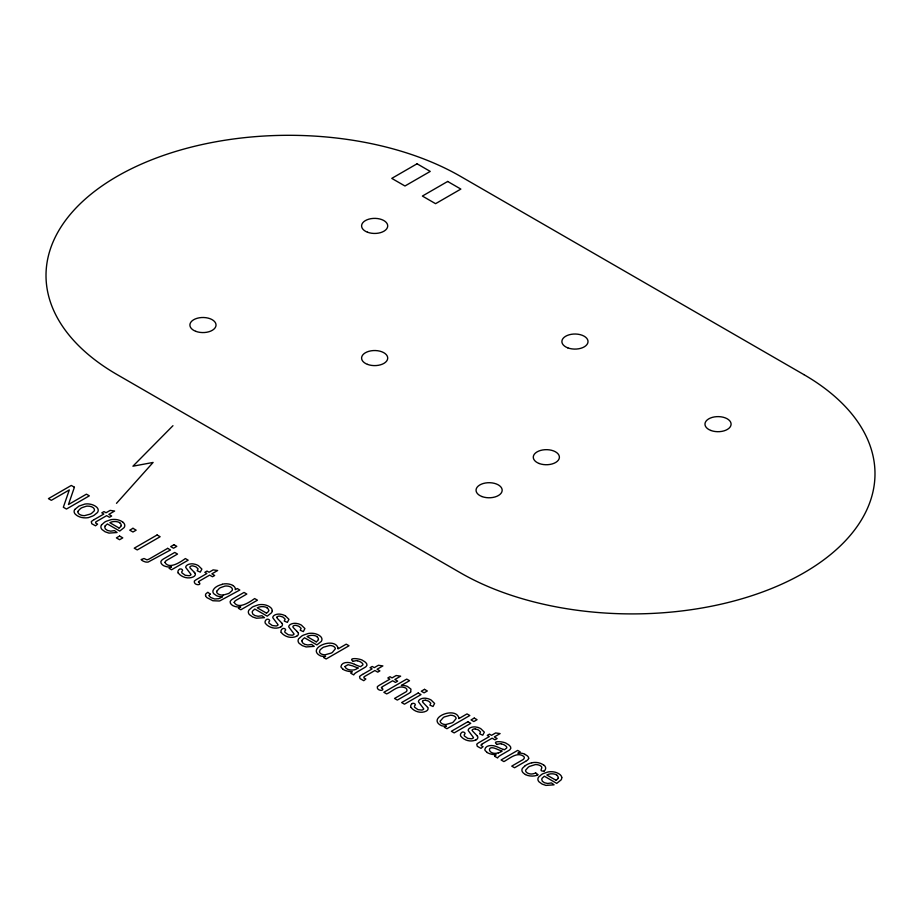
<?xml version="1.0" encoding="UTF-8"?>
<svg xmlns="http://www.w3.org/2000/svg" width="921" height="921" viewBox="0 0 921 921"><rect width="100%" height="100%" fill="white"/><g stroke="black" fill="none" stroke-linecap="round" stroke-linejoin="round"><path stroke-width="1.38" d="M121.158 525.603L121.192 525.396A6.136 3.546 0 0 0 119.811 522.967M268.61 610.738L268.633 610.519A6.136 3.546 0 0 0 267.263 608.102L267.009 607.941M318.344 639.45L318.367 639.232A6.136 3.546 0 0 0 316.997 636.814L316.743 636.653M558.161 777.911L558.184 777.692A6.136 3.546 0 0 0 556.814 775.275L556.56 775.114M216.665 591.351L219.359 588.323A20.746 11.985 0 0 1 220.499 587.656L224.885 586.113A6.136 3.546 0 0 1 225.956 586.009L226.647 585.998A5.929 3.419 0 0 1 232.391 589.532L232.368 589.739A6.378 3.684 0 0 1 232.092 590.58L229.502 592.951A19.859 11.466 0 0 1 228.339 593.596L223.147 595.104M101.529 524.912L104.557 522.219A21.425 12.364 0 0 1 106.088 521.355L110.923 519.697A10.108 5.837 0 0 1 113.133 519.444A10.591 6.113 0 0 1 114.239 519.421A9.958 5.756 0 0 1 119.339 520.273L120.709 520.849A13.642 7.875 0 0 1 121.986 521.551L123.023 522.311M105.27 525.799L107.366 523.934L119.73 531.072L124.082 527.618A10.039 5.791 0 0 0 124.761 525.753A10.43 6.021 0 0 0 124.738 525.131A9.797 5.653 0 0 0 123.034 522.311M410.651 691.959L410.95 689.115L407.393 686.421A8.715 5.031 0 0 0 402.868 685.443L401.326 685.443L409.534 680.711L406.725 679.088L383.85 692.293L386.659 693.916C391.886 691.809 397.699 685.12 404.192 687.457C407.105 687.768 408.36 691.418 405.033 692.408L394.533 698.463L397.342 700.087L407.842 694.02A16.175 9.337 0 0 0 410.708 691.982M116.495 503.338L153.105 462.446L132.923 466.199L172.952 425.698M411.618 704.047C412.827 702.067 417.098 704.22 414.588 705.889A4.697 2.717 0 0 0 414.692 707.293L418.019 709.665L421.818 710.079A3.039 1.75 0 0 0 422.474 709.907A3.143 1.807 0 0 0 423.269 709.504L423.441 709.354A2.268 1.312 0 0 0 423.752 708.859L418.491 701.848A5.457 3.154 0 0 1 418.548 701.123A5.883 3.396 0 0 1 419.677 699.615A6.194 3.58 0 0 1 422.428 698.417A6.47 3.742 0 0 1 425.744 698.245L427.632 698.602A12.215 7.046 0 0 1 428.346 698.809A12.077 6.977 0 0 1 431.109 700.018L434.597 703.437L433.031 706.488L429.911 705.129L430.798 703.23L429.002 701.468A13.331 7.69 0 0 0 428.069 700.973L425.606 700.236M525.246 765.604L522.403 768.333A9.59 5.538 0 0 0 523.105 772.777L524.36 773.813A13.631 7.875 0 0 0 525.5 774.503M525.626 761.345L514.551 767.757L511.742 766.134L521.816 760.309C523.439 759.721 525.603 757.603 523.427 756.187C516.946 751.501 509.094 758.904 503.891 761.598L501.082 759.975L517.648 750.408L520.181 751.87L517.821 753.228L520.031 753.125A8.001 4.617 0 0 1 523.565 753.7L524.947 754.241M94.322 519.536L103.854 514.033L101.794 512.847L103.981 511.581L106.042 512.767L110.14 510.395L114.618 511.04L108.839 514.379L111.66 516.013L109.472 517.28L106.652 515.645L96.958 521.24A12.077 6.977 0 0 0 95.703 522.034L95.634 523.013L97.603 524.13L95.519 525.799L91.801 523.761L91.294 521.735A2.798 1.612 0 0 1 91.49 521.47L92.135 520.918A28.931 16.705 0 0 1 94.333 519.548M362.575 674.414L372.107 668.911L370.046 667.713L372.234 666.459L374.294 667.644L378.404 665.273L382.883 665.918L377.092 669.256L379.913 670.891L377.725 672.146L374.905 670.523L365.211 676.118A12.077 6.977 0 0 0 363.956 676.912L363.887 677.891L365.856 679.007L363.783 680.677L360.053 678.639L359.547 676.601A2.798 1.612 0 0 1 359.743 676.348L360.387 675.795A28.931 16.705 0 0 1 362.586 674.414M482.431 743.788L492.125 738.193L494.945 739.828L497.133 738.561L494.312 736.938L500.103 733.588L495.625 732.955L491.515 735.326L489.454 734.129L487.267 735.395L489.327 736.581L479.795 742.084A28.931 16.705 0 0 0 477.596 743.466L476.963 744.03A2.798 1.612 0 0 0 476.767 744.283L477.274 746.309L481.004 748.347L483.076 746.678L481.107 745.561L481.199 744.605A12.077 6.977 0 0 1 482.454 743.8M501.174 751.617L502.21 751.029L501.346 750.799A36.99 21.356 0 0 1 496.592 748.969C485.816 744.041 487.992 755.6 497.916 752.975A4.501 2.602 0 0 0 498.273 752.894M280.56 627.04C275.494 629.561 268.656 627.662 265.294 623.252A7.967 4.593 0 0 1 265.996 619.96C267.113 617.922 271.442 620.144 268.92 621.79A4.697 2.717 0 0 0 269.036 623.195L272.351 625.566L276.15 625.981A3.039 1.75 0 0 0 276.807 625.808A3.143 1.807 0 0 0 277.601 625.405L277.774 625.255A2.268 1.312 0 0 0 278.084 624.76L272.823 617.749A5.457 3.154 0 0 1 272.881 617.024A5.883 3.396 0 0 1 274.009 615.516A6.194 3.58 0 0 1 276.772 614.319A6.47 3.742 0 0 1 280.076 614.146L281.964 614.503A12.215 7.046 0 0 1 282.678 614.71A12.077 6.977 0 0 1 285.441 615.919M296.539 636.261C291.473 638.794 284.635 636.883 281.273 632.485M475.961 739.851C470.896 742.384 464.057 740.472 460.684 736.075A7.967 4.593 0 0 1 461.398 732.771C462.503 730.733 466.843 732.955 464.322 734.601A4.697 2.717 0 0 0 464.426 736.006L467.753 738.377L471.552 738.792A3.039 1.75 0 0 0 472.208 738.619A3.143 1.807 0 0 0 472.991 738.216L473.175 738.066A2.268 1.312 0 0 0 473.486 737.571L468.225 730.56A5.457 3.154 0 0 1 468.282 729.835A5.883 3.396 0 0 1 469.411 728.327A6.194 3.58 0 0 1 472.162 727.13A6.47 3.742 0 0 1 475.478 726.957L477.366 727.314A12.215 7.046 0 0 1 478.08 727.521M536.897 775.252L538.14 774.78L535.734 772.984M329.683 645.494L323.743 647.129A22.069 12.744 0 0 0 322.534 647.797L320.094 649.812L319.495 651.711A5.607 3.235 0 0 0 321.072 653.852A5.687 3.281 0 0 0 325.055 654.796L331.238 653.081A22.369 12.917 0 0 0 332.423 652.379L335.336 648.81A5.687 3.281 0 0 0 329.683 645.46M475.34 728.948L477.803 729.685A13.331 7.69 0 0 1 478.736 730.18L480.532 731.942L479.645 733.841L482.765 735.2L484.331 732.149L480.843 728.73A12.077 6.977 0 0 0 478.091 727.509M357.452 660.783L359.455 661.405A12.825 7.403 0 0 1 360.917 662.176A11.156 6.435 0 0 1 361.596 662.636L362.275 663.235A4.996 2.89 0 0 1 362.92 664.421A2.728 1.577 0 0 1 362.782 664.974L360.537 666.689L359.351 666.32A49.918 28.827 0 0 1 354.585 664.34M501.323 743.857L503.327 744.467A12.825 7.403 0 0 1 504.789 745.239A11.156 6.435 0 0 1 505.468 745.699L506.159 746.298A4.996 2.89 0 0 1 506.792 747.484A2.728 1.577 0 0 1 506.654 748.036L504.409 749.752L503.223 749.383M543.874 771.165C537.45 771.234 544.53 767.677 540.466 765.823A7.621 4.398 0 0 0 539.752 765.432A6.24 3.603 0 0 0 535.32 764.591L529.598 766.387A22.645 13.078 0 0 0 528.401 767.101L525.615 770.163A6.044 3.488 0 0 0 526.939 772.661A5.952 3.442 0 0 0 531.21 774.02A7.575 4.375 0 0 0 535.654 772.926M354.562 664.352L353.273 663.788A20.55 11.869 0 0 0 351.638 663.155C348.092 661.911 341.576 661.946 340.943 666.597A6.459 3.73 0 0 0 341.38 667.61L343.13 669.199M119.085 528.032L109.829 522.691A7.034 4.064 0 0 1 119.811 522.679M266.537 613.156L257.281 607.814A7.034 4.064 0 0 1 267.263 607.802M316.26 641.868L307.015 636.526A7.034 4.064 0 0 1 316.985 636.515M556.088 780.329L546.832 774.987A7.034 4.064 0 0 1 556.814 774.975M494.681 756.291L497.616 757.983A8.68 5.008 0 0 1 499.147 756.222L499.976 755.681A55.03 31.775 0 0 1 500.828 755.139L508.277 750.788A18.455 10.649 0 0 0 509.889 749.729C512.64 747.449 508.829 744.582 506.723 743.684C504.754 741.509 490.789 740.288 497.052 744.41M285.441 615.919L288.929 619.338L287.364 622.389L284.244 621.019L285.13 619.131L283.334 617.369A13.331 7.69 0 0 0 282.402 616.874L279.938 616.137A2.567 1.485 0 0 0 276.818 617.277M232.783 585.514L233.761 586.17A8.162 4.709 0 0 1 235.269 588.484L235.246 589.67L237.238 588.519L239.828 590.016L219.854 600.849A6.539 3.776 0 0 1 219.233 600.999L212.878 600.745L206.926 597.625A9.463 5.468 0 0 1 205.567 595.611M487.002 752.261L485.252 750.673A6.459 3.73 0 0 1 484.803 749.659C485.448 745.02 491.964 744.974 495.51 746.229A20.55 11.869 0 0 1 497.133 746.862L498.434 747.426A49.918 28.827 0 0 0 503.2 749.406M543.425 764.914L543.137 764.718A13.953 8.047 0 0 0 542.227 764.177A11.513 6.643 0 0 0 537.542 762.611A8.968 5.181 0 0 0 531.808 762.807M353.18 661.347C346.929 657.122 361.147 658.503 363.116 660.76C365.165 661.658 368.734 664.49 365.994 666.654A18.455 10.649 0 0 1 364.382 667.713L356.957 672.077A55.03 31.775 0 0 0 356.093 672.606L355.287 673.159A8.68 5.008 0 0 0 353.756 674.92L350.809 673.228A8.565 4.939 0 0 1 352.306 671.731A13.757 7.944 0 0 1 342.934 669.314M210.172 594.08L207.847 592.272L206.062 593.654A5.779 3.339 0 0 0 205.533 595.38L205.59 595.599M296.666 631.092L293.569 627.892A12.975 7.483 0 0 1 293.281 627.569A3.672 2.118 0 0 1 292.913 626.522A2.567 1.485 0 0 1 295.917 625.371L298.381 626.096A13.331 7.69 0 0 1 299.313 626.591L301.109 628.352L300.223 630.252L303.343 631.622L304.909 628.559L301.42 625.14A12.077 6.977 0 0 0 298.669 623.931A12.215 7.046 0 0 0 297.944 623.724L296.055 623.379A6.47 3.742 0 0 0 292.751 623.552A6.194 3.58 0 0 0 290 624.749A5.883 3.396 0 0 0 288.849 626.245A5.457 3.154 0 0 0 288.803 626.971L294.064 633.993A2.268 1.312 0 0 1 293.753 634.477L293.58 634.627A3.143 1.807 0 0 1 292.786 635.03A3.039 1.75 0 0 1 292.13 635.214L288.331 634.788L285.015 632.416A4.697 2.717 0 0 1 284.911 631.012C287.41 629.342 283.138 627.201 281.93 629.17A7.967 4.593 0 0 0 281.193 632.497M193.629 571.607L190.532 568.407A12.975 7.483 0 0 1 190.244 568.084A3.672 2.118 0 0 1 189.876 567.037A2.567 1.485 0 0 1 192.88 565.885L195.344 566.611A13.331 7.69 0 0 1 196.277 567.106L198.073 568.867L197.186 570.767L200.306 572.137L201.872 569.074L198.383 565.655A12.077 6.977 0 0 0 195.632 564.446A12.215 7.046 0 0 0 194.918 564.239L193.019 563.882A6.47 3.742 0 0 0 189.714 564.066A6.194 3.58 0 0 0 186.963 565.252A5.883 3.396 0 0 0 185.823 566.76A5.457 3.154 0 0 0 185.766 567.486L191.027 574.497A2.268 1.312 0 0 1 190.716 574.992L190.543 575.141A3.143 1.807 0 0 1 189.749 575.544A3.039 1.75 0 0 1 189.093 575.717L185.294 575.303L181.978 572.931A4.697 2.717 0 0 1 181.874 571.527C184.373 569.857 180.102 567.704 178.893 569.685A7.967 4.593 0 0 0 178.156 573.012M477.32 736.155L477.124 735.902A34.676 20.02 0 0 0 476.076 734.682L472.98 731.481A12.975 7.483 0 0 1 472.692 731.159A3.672 2.118 0 0 1 472.323 730.1M427.586 707.443L427.39 707.19A34.676 20.02 0 0 0 426.342 705.97L423.257 702.769A12.975 7.483 0 0 1 422.969 702.447A3.672 2.118 0 0 1 422.601 701.388M297.897 632.577L297.702 632.313A34.676 20.02 0 0 0 296.654 631.104M281.918 623.344L281.722 623.091A34.676 20.02 0 0 0 280.675 621.871L277.589 618.67A12.975 7.483 0 0 1 277.302 618.348A3.672 2.118 0 0 1 276.933 617.289M194.861 573.081L194.768 572.954A34.676 20.02 0 0 0 193.617 571.607M410.962 707.363C414.323 711.76 421.162 713.671 426.227 711.139A6.056 3.5 0 0 0 427.735 707.42M178.237 573C181.598 577.398 188.437 579.309 193.502 576.776A6.056 3.5 0 0 0 195.01 573.058M77.928 511.615A6.309 3.638 0 0 1 78.112 510.959L80.553 508.519A19.18 11.075 0 0 1 82.096 507.621L86.332 506.216A6.251 3.615 0 0 1 87.46 506.113A6.585 3.799 0 0 1 94.449 510.142A6.585 3.799 0 0 1 94.138 511.005L91.524 513.411A19.698 11.374 0 0 1 90.339 514.079L84.548 515.645A6.574 3.799 0 0 1 79.574 514.402A6.482 3.742 0 0 1 77.917 511.615M105.27 525.799A7.046 4.064 0 0 0 104.741 527.031L105.339 528.942L107.538 530.473L110.67 531.164L114.515 530.634L117.059 532.522L108.954 533.109L105.144 531.797L101.955 529.483A9.855 5.687 0 0 1 101.517 524.912M121.307 525.626A8.554 4.939 0 0 1 118.993 527.975M222.226 584.213A9.786 5.653 0 0 1 232.886 585.445M222.341 584.386A14.805 8.542 0 0 0 212.935 590.798L212.912 591.42A8.358 4.824 0 0 0 213.81 593.734L216.527 595.657A8.001 4.617 0 0 0 220.649 596.67L222.571 596.681L221.604 597.234A31.705 18.305 0 0 1 219.417 598.397L219.06 598.535A4.294 2.475 0 0 1 218.542 598.719L214.685 599.018L211.139 597.66A6.977 4.029 0 0 1 209.171 595.703M209.182 595.691A3.903 2.256 0 0 1 210.218 594.103M223.147 595.127A6.102 3.523 0 0 1 216.596 591.351M272.202 610.876A10.039 5.791 0 0 1 271.522 612.753L267.24 616.161L254.818 609.057L252.711 610.922A7.046 4.064 0 0 0 252.193 612.166L252.78 614.065L254.979 615.608L258.122 616.287L261.955 615.758L264.5 617.646L256.406 618.233L252.596 616.92L249.395 614.606A9.855 5.687 0 0 1 248.969 610.036L251.997 607.342A21.425 12.364 0 0 1 253.54 606.479L258.375 604.832A10.108 5.837 0 0 1 260.574 604.567A10.591 6.113 0 0 1 261.691 604.544A9.958 5.756 0 0 1 266.791 605.396L268.149 605.972A13.642 7.875 0 0 1 269.427 606.686L270.475 607.434A9.797 5.653 0 0 1 272.19 610.255A10.43 6.021 0 0 1 272.202 610.876M268.748 610.761A8.554 4.939 0 0 1 266.445 613.11M282.068 623.31A6.056 3.5 0 0 1 280.629 627.086M298.047 632.543A6.056 3.5 0 0 1 296.608 636.307M318.482 639.473A8.554 4.939 0 0 1 316.168 641.822M353.284 661.428A6.159 3.557 0 0 1 357.463 660.656M410.881 707.363A7.967 4.593 0 0 1 411.664 704.058M422.486 701.376A2.567 1.485 0 0 1 425.606 700.248M477.458 736.132A6.056 3.5 0 0 1 476.019 739.897M472.208 730.088A2.567 1.485 0 0 1 475.328 728.96M494.658 756.279A8.565 4.939 0 0 1 496.189 754.794A13.757 7.944 0 0 1 486.806 752.376M497.156 744.49A6.159 3.557 0 0 1 501.335 743.731M501.128 751.594A11.489 6.631 0 0 1 498.307 752.929M525.603 761.333A17.695 10.212 0 0 0 527.468 760.113A7.771 4.49 0 0 0 528.539 758.501M524.74 754.449A8.266 4.766 0 0 1 528.746 758.501M543.609 764.833A9.175 5.296 0 0 1 544.023 771.234M525.327 765.639A17.292 9.981 0 0 1 531.774 762.749M536.978 775.332A9.809 5.664 0 0 1 525.419 774.561M561.741 777.428A10.43 6.021 0 0 1 561.752 778.049A10.039 5.791 0 0 1 561.073 779.926L556.721 783.368L544.369 776.23L542.262 778.095A7.046 4.064 0 0 0 541.744 779.339L542.342 781.25L544.541 782.781L547.673 783.46L551.518 782.931L554.062 784.819L545.957 785.406L542.147 784.093L538.958 781.779A9.855 5.687 0 0 1 538.52 777.209L541.548 774.515A21.425 12.364 0 0 1 543.091 773.652L547.926 772.005A10.108 5.837 0 0 1 550.136 771.74A10.591 6.113 0 0 1 551.242 771.717A9.958 5.756 0 0 1 556.342 772.569L557.712 773.145A13.642 7.875 0 0 1 558.989 773.859L560.026 774.607A9.797 5.653 0 0 1 561.752 777.428M558.31 777.934A8.554 4.939 0 0 1 555.996 780.283M198.464 582.026C203.437 585.365 193.617 586.032 194.319 581.209A2.798 1.612 0 0 1 194.515 580.955L195.16 580.403A28.931 16.705 0 0 1 197.359 579.021L206.88 573.507L204.819 572.321L207.006 571.055L209.055 572.252L213.165 569.88L217.644 570.513L211.853 573.864L214.674 575.487L212.498 576.753L209.666 575.118L199.984 580.714A12.077 6.977 0 0 0 198.729 581.519L198.464 581.98M381.455 687.676C386.452 691.026 376.585 691.648 377.311 686.859A2.798 1.612 0 0 1 377.506 686.606L378.151 686.053A28.931 16.705 0 0 1 380.35 684.671L389.871 679.157L387.81 677.971L389.997 676.705L392.058 677.902L396.157 675.53L400.635 676.164L394.844 679.514L397.676 681.137L395.489 682.403L392.657 680.769L382.975 686.364A12.077 6.977 0 0 0 381.72 687.17L381.455 687.676M164.894 562.397C169.222 570.099 181.368 561.407 185.363 558.563L188.172 560.187L171.594 569.754L169.084 568.303L171.513 566.899L168.693 566.979A8.174 4.72 0 0 1 165.204 566.288C162.626 565.782 158.861 562.224 162.015 559.968A19.871 11.466 0 0 1 164.053 558.621L174.737 552.427L177.534 554.051L167.346 559.945A23.727 13.7 0 0 0 165.826 560.935L164.894 562.397M234.176 602.392C238.504 610.093 250.65 601.401 254.645 598.569L257.454 600.181L240.876 609.748L238.366 608.297L240.795 606.893L237.975 606.974A8.174 4.72 0 0 1 234.487 606.294C231.896 605.776 228.155 602.219 231.298 599.974A19.871 11.466 0 0 1 233.347 598.627L244.019 592.433L246.828 594.045L236.628 599.951A23.727 13.7 0 0 0 235.108 600.929L234.176 602.392M344.903 666.608C346.158 669.912 350.936 670.407 354.044 669.912A4.501 2.602 0 0 0 354.401 669.832A11.489 6.631 0 0 0 357.256 668.531L358.338 667.967L357.475 667.725A36.99 21.356 0 0 1 352.708 665.906L348.023 664.686L344.915 666.505M440.284 721.039L440.284 721.442A5.607 3.235 0 0 0 441.873 723.584A5.687 3.281 0 0 0 445.845 724.539L452.027 722.812A22.369 12.917 0 0 0 453.213 722.11L456.125 718.553A5.687 3.281 0 0 0 450.484 715.203L444.532 716.86A22.069 12.744 0 0 0 443.335 717.54L440.284 721.039M338.111 648.269L338.019 648.902L346.227 644.159L349.013 645.771L326.138 658.976L323.536 657.479L325.631 656.27L323.662 656.385A6.908 3.983 0 0 1 320.531 655.902C305.588 648.372 334.887 636.112 338.111 648.269M458.9 718L458.808 718.633L467.016 713.902L469.814 715.513L446.938 728.718L444.325 727.21L446.42 726.001L444.463 726.116A6.908 3.983 0 0 1 441.332 725.633C426.388 718.115 455.688 705.854 458.9 718M301.927 640.878L302.514 642.777L304.713 644.32L307.856 644.999L311.689 644.47L314.234 646.358L306.14 646.945L302.318 645.633L299.129 643.318A9.855 5.687 0 0 1 298.692 638.748L301.731 636.054A21.425 12.364 0 0 1 303.274 635.191L308.098 633.544A10.108 5.837 0 0 1 310.308 633.28A10.591 6.113 0 0 1 311.413 633.257A9.958 5.756 0 0 1 316.513 634.109L317.883 634.684A13.642 7.875 0 0 1 319.161 635.398L320.209 636.146A9.797 5.653 0 0 1 321.924 638.967A10.43 6.021 0 0 1 321.924 639.588A10.039 5.791 0 0 1 321.256 641.465L316.905 644.907L304.54 637.769L302.445 639.635A7.046 4.064 0 0 0 301.915 640.878M74.405 487.232L68.465 504.535L86.424 494.163L89.325 495.843L66.45 509.048L63.342 507.252L69.305 489.937L51.334 500.322L48.433 498.641L71.308 485.436L74.405 487.232M74.785 509.463L74.589 509.774A9.59 5.538 0 0 0 74.129 511.339A10.004 5.779 0 0 0 75.418 514.298L76.719 515.369A14.229 8.22 0 0 0 77.801 516.036A10.73 6.194 0 0 0 88.232 517.671A9.014 5.204 0 0 0 88.9 517.429L92.607 516.059A25.696 14.828 0 0 0 94.184 515.219L97.396 512.571A10.119 5.848 0 0 0 98.202 510.395A10.212 5.894 0 0 0 96.659 507.16L95.657 506.377A13.965 8.059 0 0 0 94.069 505.456A11.04 6.378 0 0 0 87.806 503.891A9.279 5.353 0 0 0 84.836 504.086L78.999 506.066L74.785 509.463M417.052 163.788L391.77 178.386L404.964 185.996L430.245 171.41L417.052 163.788M447.664 181.46L422.382 196.058L435.575 203.679L460.857 189.081L447.664 181.46M119.58 536.034L116.391 537.876L119.58 539.729L122.781 537.876L119.58 536.034M132.958 528.309L129.757 530.162L132.958 532.004L136.158 530.162L132.958 528.309M157.111 534.974L134.236 548.179L137.264 549.929L160.139 536.724L157.111 534.974M167.68 548.352L150.261 558.414A22.553 13.021 0 0 1 148.742 559.231L147.256 559.772A1.439 0.829 0 0 1 146.876 559.818L144.033 558.506L141.12 559.577A11.489 6.631 0 0 0 143.319 561.188L145.437 561.96A4.57 2.636 0 0 0 148.212 562.029L170.489 549.975L167.68 548.352M173.977 544.714L170.719 546.602L173.528 548.225L176.786 546.337L173.977 544.714M418.203 692.995L401.637 702.562L404.446 704.185L421.012 694.618L418.203 692.995M424.512 689.357L421.277 691.222L424.086 692.845L427.321 690.98L424.512 689.357M467.937 721.707L451.371 731.274L454.18 732.897L470.746 723.33L467.937 721.707M474.246 718.069L471.011 719.934L473.82 721.557L477.055 719.692L474.246 718.069M803.872 374.605L460.5 176.36A242.799 140.176 0 0 0 117.128 176.36A242.799 140.176 0 0 0 117.128 374.605L460.5 572.85A242.799 140.176 0 0 0 803.872 572.85A242.799 140.176 0 0 0 803.872 374.605M710.862 430.464A13.067 7.541 0 0 0 731.078 424.593A13.067 7.541 0 0 0 712.163 417.42A13.067 7.541 0 0 0 710.862 430.464M567.785 347.862A13.067 7.541 0 0 0 588.001 341.99A13.067 7.541 0 0 0 569.086 334.818A13.067 7.541 0 0 0 567.785 347.862M481.948 496.546A13.067 7.541 0 0 0 502.152 490.674A13.067 7.541 0 0 0 483.249 483.502A13.067 7.541 0 0 0 481.948 496.546M539.176 463.505A13.067 7.541 0 0 0 559.381 457.633A13.067 7.541 0 0 0 540.477 450.461A13.067 7.541 0 0 0 539.176 463.505M367.491 364.382A13.067 7.541 0 0 0 387.695 358.511A13.067 7.541 0 0 0 368.78 351.338A13.067 7.541 0 0 0 367.491 364.382M195.793 331.341A13.067 7.541 0 0 0 216.009 325.47A13.067 7.541 0 0 0 197.094 318.298A13.067 7.541 0 0 0 195.793 331.341M367.491 232.219A13.067 7.541 0 0 0 387.695 226.347A13.067 7.541 0 0 0 368.78 219.175A13.067 7.541 0 0 0 367.491 232.219"/></g></svg>
